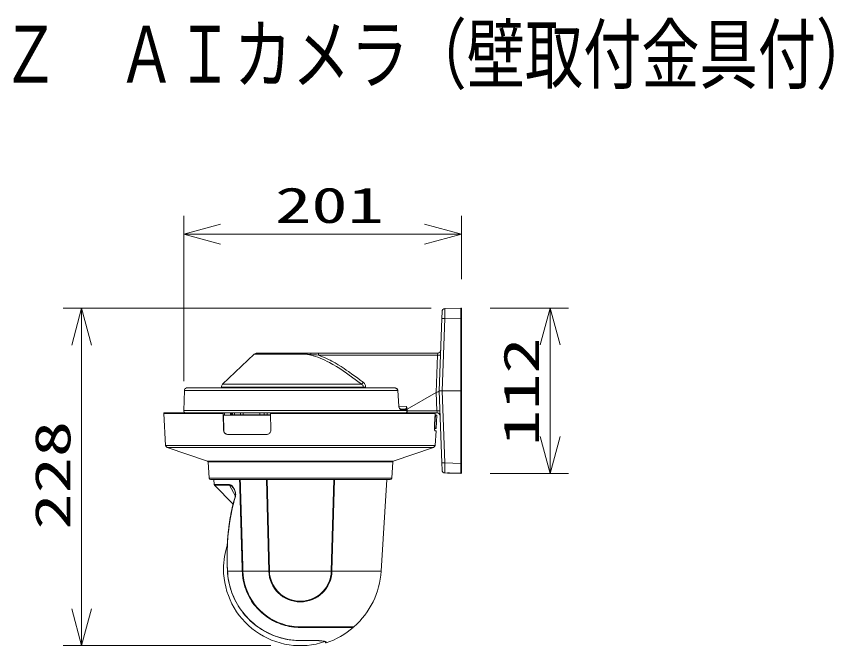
# Model space of a CAD drawing. Units: millimetres on the paper. Extents: x -62 to 65, y -59 to 59.
# Drawn here: x 1 to 56.3, y 16.7 to 59.3 of the extents above; entities that cross this region are included whole.
import ezdxf
from ezdxf.enums import TextEntityAlignment as Align

# ---------------------------------------------------------------- set-up
doc = ezdxf.new("R2010")
doc.units = ezdxf.units.MM
doc.layers.add('0-0_MOJI1', color=7, linetype='Continuous')
for name, color, linetype, lineweight in [('0-1_GAIKEI', 4, 'Continuous', 9), ('0-2_SUNPO', 7, 'Continuous', 9), ('0-3_0', 7, 'Continuous', 9)]:
    doc.layers.add(name, color=color, linetype=linetype, lineweight=lineweight)
doc.styles.add('ＭＳ ゴシック', font='')
doc.styles.get('ＭＳ ゴシック').set_extended_font_data('MS Gothic')

# ---------------------------------------------------------------- blocks, each defined once
blk = doc.blocks.new('_Open30')
at = {"layer": '0-3_0'}
blk.add_line((0, 0), (-1, 0), dxfattribs=at)
blk.add_lwpolyline([(-1, 0.2679), (0, 0), (-1, -0.2679)], dxfattribs=at)

msp = doc.modelspace()

# ---------------------------------------------------------------- linework, layer by layer
at = {"layer": '0-1_GAIKEI', "color": 7}
for p, q in [((29.771, 39.319), (29.755, 38.836)), ((31.032, 39.549), (29.964, 39.512)), ((31.084, 39.499), (31.084, 28.414)), ((29.584, 33.951), (29.755, 38.836)), ((20.871, 36.501), (17.242, 36.501)), ((20.871, 36.501), (29.48, 36.501)), ((21.402, 36.501), (21.402, 36.362)), ((17.056, 36.427), (14.927, 34.388)), ((12.337, 33.958), (12.289, 32.606)), ((26.555, 34.145), (12.494, 34.145)), ((14.845, 34.205), (14.843, 34.145)), ((24.602, 34.205), (24.603, 34.145)), ((26.848, 32.915), (26.781, 33.959)), ((29.584, 33.951), (29.755, 29.066)), ((11.068, 30.251), (10.937, 32.407)), ((10.978, 32.451), (29.443, 32.451)), ((29.256, 31.701), (29.299, 32.407)), ((29.289, 31.247), (29.361, 31.244)), ((29.361, 31.244), (29.294, 31.244)), ((29.3, 30.251), (29.361, 31.244)), ((13.902, 29.187), (11.169, 30.119)), ((26.466, 29.187), (29.199, 30.119)), ((26.466, 29.187), (13.902, 29.187)), ((14.003, 28.045), (13.936, 29.143)), ((26.365, 28.045), (26.432, 29.143)), ((29.771, 28.583), (29.755, 29.066)), ((30.134, 28.384), (29.964, 28.39)), ((30.134, 28.384), (30.277, 28.379)), ((31.032, 28.353), (30.277, 28.379)), ((31.083, 28.403), (31.084, 28.403)), ((31.084, 28.414), (31.084, 28.403)), ((26.265, 27.951), (14.103, 27.951)), ((14.341, 27.951), (14.362, 27.603)), ((25.649, 21.743), (26.027, 27.951)), ((15.634, 26.272), (14.383, 27.557)), ((23.763, 17.933), (23.766, 17.972)), ((21.874, 16.934), (21.874, 16.964)), ((21.874, 16.934), (21.89, 16.907))]:
    msp.add_line(p, q, dxfattribs=at)
at = {"layer": '0-1_GAIKEI'}
for p, q in [((29.777, 33.951), (29.947, 38.836)), ((31.032, 38.874), (29.947, 38.836)), ((31.032, 38.874), (31.032, 29.028)), ((29.468, 36.362), (29.48, 36.501)), ((20.598, 36.427), (17.056, 36.427)), ((20.893, 36.404), (20.884, 36.364)), ((29.468, 36.362), (21.402, 36.362)), ((29.38, 33.834), (29.468, 36.362)), ((14.927, 34.388), (24.322, 34.388)), ((26.773, 33.958), (12.337, 33.958)), ((12.48, 34.143), (26.567, 34.143)), ((26.84, 32.913), (26.773, 33.958)), ((29.38, 33.834), (27.404, 32.701)), ((29.38, 33.834), (29.38, 33.834)), ((29.584, 33.948), (29.584, 33.951)), ((31.084, 33.951), (29.584, 33.951)), ((29.777, 33.951), (29.947, 29.066)), ((26.848, 32.911), (27.361, 32.893)), ((26.962, 32.714), (27.258, 32.704)), ((27.4, 32.607), (27.396, 32.776)), ((27.404, 32.701), (27.404, 32.451)), ((12.289, 32.606), (27.4, 32.606)), ((18.172, 32.301), (14.973, 32.301)), ((15.047, 32.301), (15.044, 32.451)), ((15.466, 32.451), (15.466, 32.331)), ((15.466, 32.331), (18.171, 32.331)), ((15.516, 32.451), (15.516, 32.331)), ((15.602, 32.451), (15.602, 32.331)), ((15.739, 32.451), (15.739, 32.331)), ((15.797, 32.301), (15.792, 32.317)), ((15.808, 32.301), (15.92, 32.331)), ((15.866, 32.331), (15.87, 32.318)), ((16.026, 32.301), (15.984, 32.331)), ((16.143, 32.331), (16.143, 32.451)), ((16.316, 32.331), (16.316, 32.451)), ((17.434, 32.451), (17.434, 32.331)), ((17.734, 32.451), (17.734, 32.331)), ((17.934, 32.451), (17.934, 32.301)), ((29.299, 32.407), (18.169, 32.407)), ((18.169, 32.401), (18.169, 32.407)), ((18.197, 31.301), (18.169, 32.401)), ((27.4, 32.606), (27.4, 32.607)), ((27.4, 32.607), (27.404, 32.607)), ((29.282, 31.701), (29.319, 32.301)), ((29.293, 32.301), (29.425, 32.301)), ((29.37, 31.408), (29.425, 32.301)), ((29.256, 31.701), (29.282, 31.701)), ((14.998, 31.301), (14.985, 31.301)), ((15.259, 31.001), (15.247, 31)), ((16.531, 31), (15.247, 31)), ((17.919, 31.001), (15.259, 31.001)), ((16.531, 31), (17.907, 31)), ((17.919, 31.001), (17.907, 31)), ((29.255, 31.406), (29.304, 31.408)), ((29.256, 31.404), (29.37, 31.408)), ((29.3, 30.251), (11.068, 30.251)), ((29.199, 30.119), (11.169, 30.119)), ((26.432, 29.143), (13.936, 29.143)), ((31.032, 29.028), (29.947, 29.066)), ((30.277, 28.391), (31.032, 28.365)), ((30.277, 28.391), (30.277, 28.39)), ((30.277, 28.39), (31.032, 28.364)), ((26.365, 28.045), (14.003, 28.045)), ((18.046, 21.749), (17.883, 27.951)), ((17.892, 27.951), (18.055, 21.749)), ((17.927, 27.935), (18.089, 21.749)), ((22.279, 21.749), (22.441, 27.935)), ((22.476, 27.951), (22.313, 21.749)), ((22.484, 27.951), (22.322, 21.749)), ((22.445, 27.94), (22.353, 24.404)), ((22.441, 27.935), (22.445, 27.94)), ((15.365, 27.604), (14.362, 27.603)), ((15.382, 27.558), (14.383, 27.557)), ((15.382, 27.558), (15.785, 26.813)), ((18.018, 24.404), (18.015, 24.404)), ((18.034, 23.798), (18.018, 24.404)), ((18.031, 23.798), (18.081, 21.903)), ((18.034, 23.798), (18.031, 23.798)), ((22.337, 23.798), (22.287, 21.903)), ((22.334, 23.798), (22.337, 23.798)), ((15.249, 21.748), (15.249, 21.744)), ((15.254, 21.748), (15.254, 21.743)), ((16.255, 21.743), (15.254, 21.743)), ((16.293, 21.848), (16.296, 21.743)), ((18.046, 21.743), (16.296, 21.743)), ((18.046, 21.745), (18.046, 21.749)), ((18.055, 21.745), (18.046, 21.745)), ((18.046, 21.743), (18.046, 21.745)), ((18.087, 21.749), (18.055, 21.749)), ((18.083, 21.903), (18.081, 21.903)), ((18.087, 21.749), (18.083, 21.903)), ((18.087, 21.746), (18.087, 21.749)), ((18.087, 21.749), (18.089, 21.749)), ((18.087, 21.746), (18.089, 21.746)), ((18.089, 21.749), (18.089, 21.746)), ((18.089, 21.746), (18.089, 21.741)), ((22.279, 21.741), (18.089, 21.741)), ((22.281, 21.749), (22.279, 21.749)), ((22.279, 21.746), (22.279, 21.749)), ((22.281, 21.746), (22.279, 21.746)), ((22.279, 21.741), (22.279, 21.746)), ((22.313, 21.749), (22.281, 21.749)), ((22.281, 21.746), (22.281, 21.749)), ((22.313, 21.749), (22.322, 21.749)), ((22.313, 21.745), (22.313, 21.749)), ((22.313, 21.745), (22.322, 21.745)), ((22.322, 21.749), (22.322, 21.745)), ((22.322, 21.745), (22.322, 21.743)), ((25.649, 21.743), (22.322, 21.743)), ((18.147, 21.3), (18.145, 21.3)), ((22.221, 21.3), (22.223, 21.3)), ((20.184, 17.933), (20.184, 17.972)), ((20.184, 17.972), (23.808, 17.972)), ((20.184, 17.933), (23.763, 17.933)), ((20.184, 17.048), (20.184, 17.045)), ((20.369, 17.051), (20.369, 17.048)), ((21.879, 16.961), (21.892, 16.942)), ((21.892, 16.942), (21.89, 16.907)), ((21.939, 16.925), (21.937, 16.889))]:
    msp.add_line(p, q, dxfattribs=at)
for points in [[(29.964, 39.512), (29.964, 39.512), (29.964, 39.512), (29.964, 39.511), (29.963, 39.503), (29.96, 39.432), (29.956, 39.27), (29.947, 38.836)], [(31.032, 39.549), (31.032, 39.549), (31.032, 39.548), (31.032, 39.473), (31.032, 38.874)], [(20.893, 36.404), (20.89, 36.435), (20.886, 36.463), (20.881, 36.485), (20.876, 36.498), (20.874, 36.5), (20.871, 36.501)], [(24.322, 34.388), (23.989, 34.644), (23.651, 34.895), (23.482, 35.018), (23.311, 35.138), (23.082, 35.295), (22.852, 35.447), (22.621, 35.593), (22.39, 35.73), (22.274, 35.796), (22.158, 35.86), (22.002, 35.942), (21.846, 36.019), (21.689, 36.091), (21.529, 36.159), (21.368, 36.221), (21.207, 36.276), (21.046, 36.324), (20.884, 36.364)], [(24.443, 34.205), (24.442, 34.224), (24.438, 34.243), (24.433, 34.262), (24.425, 34.28), (24.405, 34.314), (24.379, 34.344), (24.352, 34.368), (24.322, 34.388)], [(14.845, 34.205), (24.443, 34.205), (24.444, 34.145)], [(26.567, 34.143), (26.585, 34.142), (26.606, 34.139), (26.626, 34.134), (26.647, 34.127), (26.679, 34.112), (26.709, 34.09)], [(29.38, 33.834), (29.423, 32.596), (27.404, 32.596)], [(29.584, 33.948), (29.582, 33.937), (29.578, 33.927), (29.571, 33.917), (29.561, 33.909), (29.549, 33.902), (29.519, 33.889), (29.482, 33.875), (29.442, 33.861), (29.4, 33.844), (29.38, 33.834)], [(26.84, 32.913), (26.845, 32.871), (26.854, 32.831), (26.867, 32.794), (26.883, 32.76), (26.905, 32.727), (26.929, 32.7), (26.956, 32.68), (26.97, 32.674), (26.984, 32.669), (27.003, 32.666), (27.301, 32.656), (27.321, 32.659), (27.339, 32.668), (27.357, 32.685), (27.373, 32.71), (27.386, 32.74), (27.396, 32.776)], [(27.258, 32.704), (27.279, 32.707), (27.299, 32.716), (27.317, 32.731), (27.333, 32.753), (27.345, 32.779), (27.354, 32.809), (27.359, 32.841), (27.361, 32.867), (27.361, 32.893)], [(27.396, 32.776), (27.392, 32.812), (27.383, 32.845), (27.368, 32.879), (27.361, 32.893)], [(14.985, 31.301), (14.958, 32.401), (14.957, 32.407), (10.937, 32.407)], [(14.975, 32.451), (14.971, 32.45), (14.969, 32.448), (14.965, 32.443), (14.959, 32.426), (14.957, 32.407)], [(15.259, 31.001), (15.219, 31.005), (15.18, 31.016), (15.143, 31.034), (15.109, 31.058), (15.077, 31.089), (15.051, 31.125), (15.029, 31.165), (15.013, 31.208), (15.004, 31.246), (14.999, 31.285), (14.998, 31.301), (14.973, 32.301)], [(15.731, 32.301), (15.792, 32.317), (15.843, 32.331)], [(18.184, 32.451), (18.181, 32.45), (18.179, 32.448), (18.175, 32.443), (18.17, 32.426), (18.169, 32.407)], [(27.4, 32.606), (27.398, 32.574), (27.392, 32.543), (27.382, 32.515), (27.369, 32.491), (27.352, 32.473), (27.334, 32.46), (27.315, 32.452), (27.302, 32.451)], [(29.282, 31.701), (29.279, 31.612), (29.28, 31.53), (29.286, 31.463), (29.29, 31.436), (29.296, 31.418), (29.299, 31.411), (29.301, 31.409), (29.304, 31.408), (29.37, 31.408)], [(14.985, 31.301), (14.989, 31.254), (15, 31.208), (15.016, 31.164), (15.038, 31.123), (15.065, 31.087), (15.097, 31.056), (15.132, 31.032), (15.169, 31.014), (15.209, 31.003), (15.247, 31)], [(18.197, 31.301), (18.194, 31.256), (18.185, 31.212), (18.17, 31.17), (18.149, 31.132), (18.122, 31.096), (18.09, 31.066), (18.054, 31.041), (18.015, 31.021), (17.974, 31.008), (17.932, 31.001)], [(29.964, 28.39), (29.964, 28.39), (29.964, 28.39), (29.964, 28.391), (29.963, 28.4), (29.96, 28.47), (29.956, 28.632), (29.947, 29.066)], [(31.032, 29.028), (31.032, 28.468), (31.032, 28.365)], [(30.277, 28.391), (30.231, 28.391), (30.202, 28.39), (30.155, 28.386), (30.134, 28.384)], [(30.277, 28.39), (30.204, 28.389), (30.15, 28.385), (30.134, 28.384)], [(17.927, 27.935), (17.923, 27.94), (18.015, 24.404)], [(15.365, 27.604), (15.395, 27.602), (15.426, 27.594), (15.447, 27.586), (15.468, 27.576), (15.492, 27.562), (15.516, 27.545), (15.559, 27.508), (15.606, 27.459), (15.649, 27.404), (15.689, 27.343), (15.724, 27.276), (15.755, 27.206), (15.78, 27.132), (15.795, 27.067), (15.805, 27), (15.809, 26.932), (15.806, 26.878), (15.798, 26.825), (15.785, 26.772), (15.772, 26.733)], [(15.382, 27.558), (15.4, 27.558), (15.418, 27.555), (15.452, 27.544), (15.485, 27.527), (15.519, 27.504), (15.544, 27.484), (15.568, 27.462), (15.614, 27.412), (15.656, 27.354), (15.695, 27.291), (15.728, 27.223)], [(15.766, 26.744), (15.783, 26.801), (15.792, 26.859), (15.796, 26.918), (15.794, 26.975), (15.786, 27.035), (15.769, 27.108), (15.746, 27.179), (15.728, 27.223)], [(15.766, 26.744), (15.752, 26.701), (15.727, 26.612), (15.687, 26.474), (15.649, 26.332), (15.577, 26.04), (15.544, 25.891), (15.512, 25.74), (15.482, 25.588), (15.428, 25.282), (15.381, 24.974), (15.34, 24.666), (15.307, 24.359), (15.279, 24.054), (15.258, 23.753), (15.242, 23.455), (15.23, 23.161)], [(15.772, 26.733), (15.709, 26.521), (15.65, 26.303), (15.595, 26.08), (15.543, 25.853), (15.494, 25.611), (15.449, 25.368), (15.409, 25.123), (15.369, 24.847), (15.335, 24.57), (15.306, 24.294), (15.282, 24.02), (15.258, 23.658), (15.248, 23.48), (15.235, 23.157)], [(15.772, 26.733), (15.767, 26.739), (15.766, 26.742), (15.766, 26.744)], [(22.334, 23.798), (22.35, 24.404), (22.353, 24.404)], [(15.249, 21.748), (15.233, 22.105), (15.224, 22.459), (15.223, 22.811), (15.228, 23.103), (15.23, 23.161)], [(15.235, 23.157), (15.232, 23.159), (15.231, 23.16), (15.23, 23.161)], [(15.555, 20.267), (15.498, 20.429), (15.447, 20.592), (15.402, 20.756), (15.362, 20.92), (15.328, 21.085), (15.3, 21.25), (15.277, 21.415), (15.26, 21.579), (15.249, 21.744)], [(15.254, 21.743), (15.266, 21.578), (15.283, 21.412), (15.306, 21.241), (15.336, 21.07), (15.372, 20.9), (15.413, 20.731), (15.44, 20.635), (15.468, 20.539), (15.499, 20.443), (15.531, 20.349), (15.578, 20.223), (15.627, 20.098), (15.681, 19.975), (15.749, 19.828), (15.822, 19.684), (15.9, 19.542), (15.983, 19.402), (16.071, 19.265), (16.175, 19.113), (16.285, 18.965), (16.4, 18.822), (16.521, 18.682), (16.647, 18.548), (16.769, 18.426), (16.895, 18.309), (17.025, 18.196), (17.159, 18.088), (17.296, 17.985), (17.435, 17.888), (17.564, 17.804), (17.694, 17.725), (17.825, 17.651), (17.958, 17.581), (18.046, 17.537), (18.135, 17.495), (18.313, 17.418), (18.483, 17.352), (18.651, 17.293), (18.817, 17.242)], [(16.273, 21.462), (16.26, 21.633), (16.255, 21.743)], [(18.055, 21.745), (18.055, 21.749), (18.046, 21.749)], [(22.281, 21.749), (22.285, 21.903), (22.287, 21.903)], [(20.184, 17.933), (20.037, 17.936), (19.888, 17.944), (19.737, 17.959), (19.585, 17.979), (19.431, 18.006), (19.289, 18.036), (19.147, 18.072), (19.003, 18.114), (18.86, 18.162), (18.717, 18.217), (18.579, 18.275), (18.442, 18.34), (18.306, 18.41), (18.173, 18.486), (18.041, 18.568), (17.922, 18.648), (17.806, 18.733), (17.693, 18.822), (17.583, 18.915), (17.476, 19.013), (17.368, 19.12), (17.263, 19.231), (17.163, 19.347), (17.068, 19.465), (16.978, 19.587), (16.887, 19.721), (16.802, 19.858), (16.723, 19.997), (16.65, 20.139), (16.583, 20.284), (16.549, 20.365), (16.516, 20.447), (16.485, 20.531), (16.456, 20.614), (16.404, 20.783), (16.36, 20.952), (16.323, 21.122), (16.294, 21.292), (16.273, 21.462)], [(20.184, 17.045), (20.081, 17.046), (19.977, 17.049), (19.87, 17.055), (19.761, 17.063), (19.649, 17.074), (19.534, 17.088), (19.416, 17.105), (19.295, 17.126), (19.17, 17.15), (19.042, 17.179), (18.91, 17.213), (18.774, 17.251), (18.636, 17.294), (18.495, 17.343), (18.352, 17.398), (18.207, 17.459), (18.061, 17.526), (17.914, 17.599), (17.768, 17.678), (17.623, 17.763), (17.479, 17.854), (17.337, 17.951), (17.197, 18.053), (17.061, 18.161), (16.928, 18.274), (16.798, 18.392), (16.673, 18.515), (16.552, 18.642), (16.435, 18.774), (16.323, 18.909), (16.216, 19.048), (16.115, 19.191), (16.018, 19.337), (15.927, 19.486), (15.841, 19.638), (15.761, 19.792), (15.687, 19.949), (15.618, 20.107), (15.555, 20.267)], [(18.817, 17.242), (18.979, 17.198), (19.162, 17.155), (19.34, 17.121), (19.512, 17.094), (19.693, 17.073), (19.868, 17.058), (20.038, 17.05), (20.184, 17.048)], [(20.369, 17.051), (20.608, 17.058), (20.863, 17.061), (21.111, 17.057), (21.344, 17.048), (21.452, 17.041), (21.551, 17.033), (21.635, 17.023), (21.71, 17.013), (21.764, 17.004), (21.811, 16.994), (21.868, 16.978), (21.89, 16.969), (21.908, 16.961), (21.922, 16.952), (21.932, 16.943), (21.938, 16.933), (21.939, 16.925)], [(20.369, 17.048), (20.67, 17.056), (20.91, 17.057), (21.139, 17.053), (21.3, 17.047), (21.435, 17.038), (21.553, 17.028), (21.647, 17.017), (21.742, 17.002), (21.794, 16.991), (21.835, 16.98), (21.861, 16.97), (21.878, 16.962), (21.888, 16.955)]]:
    msp.add_lwpolyline(points, dxfattribs=at)
at = {"layer": '0-1_GAIKEI', "color": 7}
for points in [[(24.431, 34.525), (24.237, 34.673), (24.041, 34.82), (23.745, 35.037), (23.445, 35.249), (23.294, 35.352), (23.142, 35.453), (22.939, 35.585), (22.735, 35.712), (22.529, 35.833), (22.305, 35.958), (22.193, 36.017), (22.08, 36.074), (21.911, 36.155), (21.742, 36.231), (21.572, 36.3), (21.402, 36.362)], [(24.602, 34.205), (24.598, 34.255), (24.587, 34.305), (24.57, 34.352), (24.545, 34.399), (24.515, 34.442), (24.48, 34.481), (24.456, 34.504), (24.431, 34.525)], [(26.555, 34.145), (26.593, 34.142), (26.633, 34.134), (26.67, 34.12), (26.7, 34.102), (26.711, 34.093)], [(26.781, 33.959), (26.776, 33.991), (26.764, 34.025), (26.747, 34.054), (26.722, 34.083), (26.711, 34.093)], [(26.962, 32.714), (26.947, 32.718), (26.929, 32.728), (26.909, 32.747), (26.888, 32.776), (26.869, 32.815), (26.856, 32.856), (26.849, 32.901), (26.848, 32.915)], [(29.256, 31.701), (29.251, 31.585), (29.252, 31.474), (29.258, 31.376), (29.266, 31.312), (29.272, 31.287), (29.277, 31.267), (29.286, 31.25), (29.29, 31.245), (29.294, 31.244), (29.294, 31.244)], [(15.245, 23.524), (15.263, 23.825), (15.286, 24.129), (15.315, 24.436), (15.35, 24.745), (15.392, 25.055), (15.442, 25.365), (15.469, 25.519), (15.499, 25.672), (15.53, 25.825), (15.563, 25.976), (15.597, 26.125), (15.634, 26.272)]]:
    msp.add_lwpolyline(points, dxfattribs=at)
for centre, radius, start, end in [((29.971, 39.312), 0.2, 92, 178), ((31.034, 39.499), 0.05, 0, 92), ((17.242, 36.233), 0.268, 90, 133.7546), ((29.48, 36.701), 0.2, 270, 358), ((15.111, 34.196), 0.266, 133.7546, 178), ((12.536, 33.951), 0.2, 106.4505, 178), ((12.494, 34.095), 0.05, 90, 106.4505), ((26.555, 34.11), 0.0349, 70.2664, 90), ((10.978, 32.41), 0.0412, 90, 183.4833), ((12.439, 32.601), 0.15, 178, 270), ((29.258, 32.41), 0.0413, 356.744, 90), ((29.443, 32.251), 0.2, 2, 90), ((11.218, 30.261), 0.15, 183.4833, 251.1753), ((29.15, 30.261), 0.15, 288.8247, 356.5167), ((13.886, 29.14), 0.05, 3.4849, 71.1753), ((26.482, 29.14), 0.05, 108.8247, 176.5151), ((29.971, 28.59), 0.2, 182, 268), ((31.034, 28.403), 0.05, 268, 0), ((14.103, 28.051), 0.1, 183.4849, 270), ((26.265, 28.051), 0.1, 270, 356.5151), ((14.434, 27.607), 0.0718, 183.4829, 224.2354), ((20.184, 21.901), 5.2, 161.7543, 180), ((20.184, 21.901), 5.2, 180, 288.6771), ((20.184, 22.076), 5.475, 311.4424, 356.5172), ((20.184, 22.076), 5.475, 288.6759, 310.827), ((21.779, 16.776), 0.211, 63.318, 70.6335), ((21.924, 16.927), 0.0398, 210.9472, 288.6752)]:
    msp.add_arc(centre, radius, start, end, dxfattribs=at)
at = {"layer": '0-1_GAIKEI'}
for centre, radius, start, end in [((17.821, 22.945), 13.765, 77.1414, 78.3604), ((25.76, 101.167), 64.946, 265.44172, 265.7028), ((17.321, -10.686), 47.225, 85.0427, 85.6622), ((24.538, 37.67), 3.466, 268.4267, 271.0626), ((26.697, 34.101), 0.016, 317.7613, 332.3393), ((26.772, 33.987), 0.0294, 270, 287.3044), ((26.839, 32.941), 0.0281, 270, 287.4685), ((17.907, 31.289), 0.289, 270, 275.02), ((17.919, 31.29), 0.288, 270, 273.8207), ((29.971, 28.59), 0.2, 246.5, 268), ((31.034, 28.415), 0.0496, 267.1247, 0), ((31.034, 28.414), 0.05, 268.0133, 0), ((9412.068, 294.624), 9399.775, 181.6257, 181.66356), ((9695.763, 299.432), 9683.45, 181.60654, 181.64265), ((18.02, 27.943), 0.098, 175.0246, 181.5026), ((18.025, 27.938), 0.0979, 172.3436, 181.5047), ((22.343, 27.938), 0.0979, 358.4953, 7.6564), ((22.348, 27.943), 0.098, 358.4974, 4.9755), ((15.44, 27.606), 0.0756, 182.1175, 219.6206), ((15.252, 21.765), 0.0173, 257.9735, 275.3823), ((15.253, 21.761), 0.0176, 258.3115, 275.3587), ((20.184, 21.801), 2.139, 181.5385, 358.4615), ((20.184, 21.801), 2.13, 181.5, 358.5), ((20.185, 21.801), 2.099, 181.5001, 193.8027), ((20.184, 21.801), 2.095, 181.6335, 358.3666), ((20.183, 21.801), 2.099, 346.1973, 358.4999), ((20.184, 21.801), 2.1, 193.7935, 346.2065), ((20.184, 21.867), 3.895, 251.7912, 261.6456), ((20.184, 21.868), 3.896, 261.6454, 270), ((20.183, 22.131), 5.087, 270, 272.0935), ((20.183, 22.162), 5.114, 270.014, 272.0855), ((21.868, 16.942), 0.0237, 0, 33.4604), ((21.926, 16.964), 0.0407, 212.9285, 288.6081)]:
    msp.add_arc(centre, radius, start, end, dxfattribs=at)
for centre, major_axis, ratio, start_param, end_param in [((29.954, 38.829), (-0.2, 0.007), 0.033683, 4.748472, 6.283185), ((31.034, 38.872), (0.05, 0), 0.034921, 6.283185, 7.888867), ((20.574, 36.233), (0, 0.268), 0.132455, 5.519523, 6.283185), ((29.468, 36.37), (0.2, -0.007), 0.039162, 4.713757, 6.283185), ((24.431, 34.532), (-0.122, -0.158), 0.023949, 0.440755, 1.539767), ((26.552, 33.951), (0.221, -0.015), 0.903747, 0.11341, 0.844737), ((27.256, 32.654), (-0.0018, -0.05), 0.901353, 1.637172, 3.141593), ((29.431, 32.589), (-0.2, -0.007), 0.036391, 3.141593, 4.75362), ((29.431, 32.601), (0.012, -0.15), 0.056277, 4.742699, 6.278585), ((29.954, 29.073), (0.2, 0.007), 0.033683, 3.141593, 4.676306), ((31.034, 29.03), (0.05, 0), 0.034921, 4.677504, 6.283185), ((30.279, 28.429), (0.0018, 0.05), 0.034878, 3.141593, 3.824947), ((31.034, 28.414), (-0.0017, -0.05), 0.034879, 6.095611, 6.283185), ((31.034, 28.403), (0.0018, 0.05), 0.034878, 3.141593, 3.831097), ((21.383, 14.985), (4.354, -12.416), 0.350473, 3.878221, 4.018933), ((20.184, 21.855), (3.889, 0.018), 0.998344, 3.165764, 4.389563)]:
    msp.add_ellipse(centre, major_axis=major_axis, ratio=ratio, start_param=start_param, end_param=end_param, dxfattribs=at)
at = {"layer": '0-1_GAIKEI', "color": 7}
msp.add_ellipse((26.96, 32.664), major_axis=(-0.0018, -0.05), ratio=0.863561, start_param=1.635855, end_param=3.141593, dxfattribs=at)
at = {"layer": '0-2_SUNPO'}
for p, q in [((12.289, 34.606), (12.289, 45.799)), ((31.084, 41.499), (31.084, 45.799)), ((14.789, 44.549), (28.584, 44.549)), ((29.032, 39.548), (4.134, 39.548)), ((33.032, 39.549), (38.334, 39.549)), ((5.384, 37.048), (5.384, 19.201)), ((37.084, 37.049), (37.084, 30.853)), ((33.032, 28.353), (38.334, 28.353)), ((18.184, 16.701), (4.134, 16.701))]:
    msp.add_line(p, q, dxfattribs=at)

# ---------------------------------------------------------------- block references
at = {"layer": '0-2_SUNPO', "xscale": 2.5, "yscale": 2.5}
for p, rotation in [((12.289, 44.549), 180), ((5.384, 39.548), 90), ((37.084, 39.549), 90), ((37.084, 28.353), 270), ((5.384, 16.701), 270)]:
    msp.add_blockref('_Open30', p, dxfattribs=dict(at, rotation=rotation))
msp.add_blockref('_Open30', (31.084, 44.549), dxfattribs=at)

# ---------------------------------------------------------------- texts
at = {"layer": '0-0_MOJI1', "style": 'ＭＳ ゴシック', "width": 0.75}
msp.add_text('屋内フルＨＤ\u3000ＰＴＺ\u3000ＡＩカメラ（壁取付金具付）', height=3.849, dxfattribs=at).set_placement((-35.5, 53.642), align=Align.BOTTOM_LEFT)
at = {"layer": '0-2_SUNPO', "style": 'ＭＳ ゴシック', "width": 1.5}
msp.add_text('201', height=2.405, dxfattribs=at).set_placement((18.472, 44.587), align=Align.BOTTOM_LEFT)
for s, p in [('112', (37.047, 30.201)), ('228', (5.347, 24.553))]:
    msp.add_text(s, height=2.405, rotation=90, dxfattribs=at).set_placement(p, align=Align.BOTTOM_LEFT)

doc.saveas('drawing.dxf')
